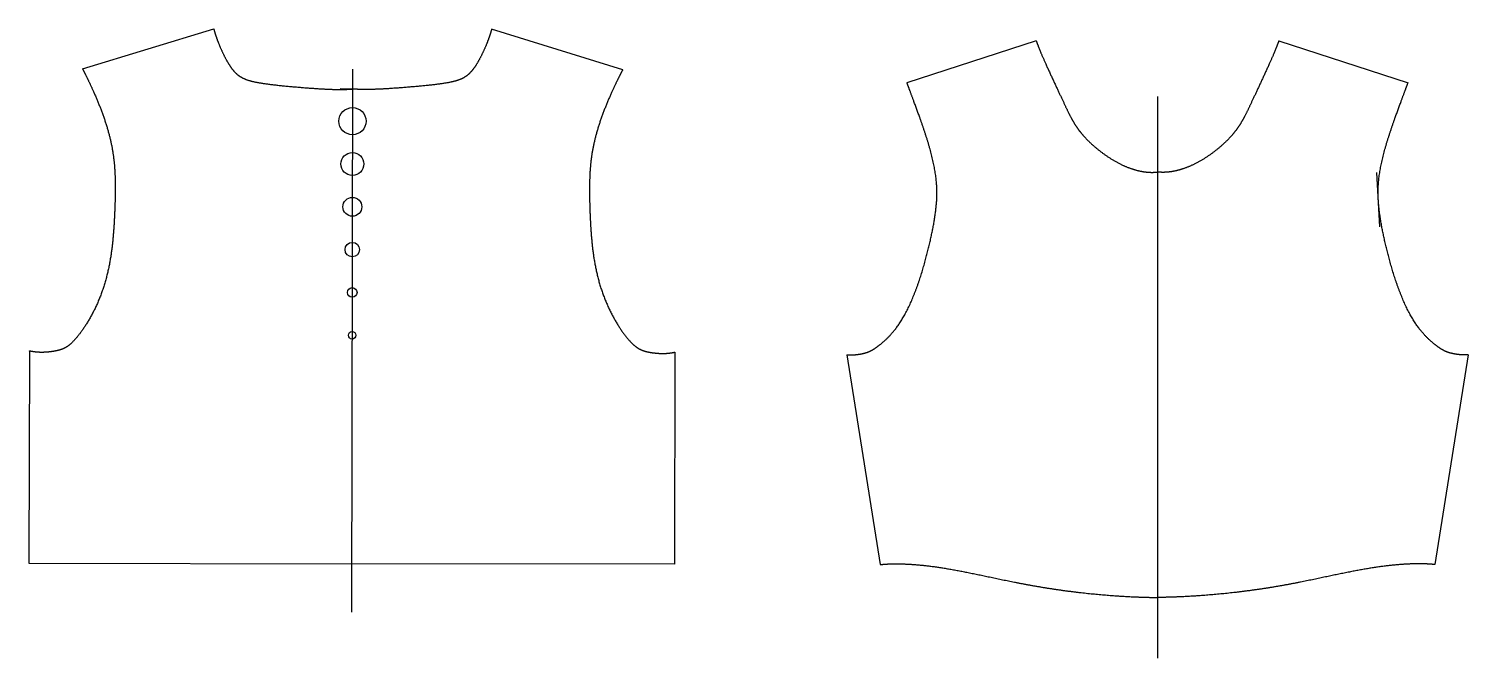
# Model space of a CAD drawing. Header units: inches. Extents: x -23.9 to 20.4, y -7.7 to 11.6.
import ezdxf

# ---------------------------------------------------------------- set-up
doc = ezdxf.new("R2010")
doc.units = ezdxf.units.IN
doc.layers.get('0').update_dxf_attribs({"linetype": 'CONTINUOUS'})

msp = doc.modelspace()

# ---------------------------------------------------------------- linework, layer by layer
for p, q in [((-22.228, 10.392), (-18.189, 11.62)), ((-5.609, 10.362), (-9.644, 11.605)), ((7.109, 11.253), (3.136, 9.961)), ((14.576, 11.253), (18.549, 9.961)), ((-13.919, 10.375), (-13.949, -6.33)), ((-13.54, 9.753), (-14.3, 9.772)), ((10.842, 9.533), (10.842, -7.747)), ((17.678, 5.522), (17.589, 7.203)), ((-23.861, 1.706), (-23.879, -4.821)), ((-4.008, 1.671), (-4.012, -4.856)), ((1.284, 1.59), (2.311, -4.867)), ((20.401, 1.59), (19.374, -4.867)), ((-23.879, -4.821), (-13.946, -4.839)), ((-4.012, -4.856), (-13.946, -4.839))]:
    msp.add_line(p, q)
for centre, radius in [((-13.922, 8.778), 0.417), ((-13.924, 7.46), 0.352), ((-13.926, 6.143), 0.29), ((-13.929, 4.825), 0.223), ((-13.931, 3.507), 0.149), ((-13.933, 2.189), 0.115)]:
    msp.add_circle(centre, radius)
for points in [[(-18.189, 11.62), (-18.178, 11.578), (-18.155, 11.491), (-18.111, 11.353), (-18.038, 11.158), (-17.93, 10.908), (-17.811, 10.67), (-17.687, 10.46), (-17.557, 10.289), (-17.411, 10.159), (-17.234, 10.065), (-17.011, 9.998), (-16.732, 9.946), (-16.397, 9.902), (-16.022, 9.862), (-15.629, 9.827), (-15.243, 9.796), (-14.892, 9.772), (-14.593, 9.757), (-14.358, 9.752), (-14.181, 9.754), (-14.069, 9.758), (-13.993, 9.761), (-13.944, 9.762), (-13.92, 9.763)], [(-9.644, 11.605), (-9.655, 11.563), (-9.679, 11.476), (-9.723, 11.338), (-9.796, 11.143), (-9.906, 10.894), (-10.026, 10.656), (-10.151, 10.446), (-10.281, 10.276), (-10.427, 10.147), (-10.605, 10.053), (-10.828, 9.987), (-11.108, 9.936), (-11.442, 9.893), (-11.818, 9.855), (-12.211, 9.821), (-12.596, 9.791), (-12.948, 9.768), (-13.247, 9.755), (-13.482, 9.75), (-13.659, 9.753), (-13.77, 9.758), (-13.847, 9.76), (-13.896, 9.762), (-13.92, 9.763)], [(7.109, 11.253), (7.13, 11.196), (7.174, 11.08), (7.247, 10.896), (7.36, 10.633), (7.517, 10.289), (7.676, 9.946), (7.828, 9.622), (7.965, 9.329), (8.085, 9.075), (8.197, 8.853), (8.313, 8.652), (8.45, 8.459), (8.618, 8.263), (8.822, 8.062), (9.06, 7.861), (9.323, 7.671), (9.599, 7.504), (9.878, 7.369), (10.149, 7.274), (10.404, 7.217), (10.591, 7.2), (10.721, 7.201), (10.803, 7.208), (10.842, 7.213)], [(14.576, 11.253), (14.555, 11.196), (14.511, 11.08), (14.438, 10.896), (14.325, 10.633), (14.168, 10.289), (14.009, 9.946), (13.857, 9.622), (13.72, 9.329), (13.6, 9.075), (13.488, 8.853), (13.371, 8.652), (13.235, 8.459), (13.067, 8.263), (12.863, 8.062), (12.625, 7.861), (12.362, 7.671), (12.086, 7.504), (11.807, 7.369), (11.536, 7.274), (11.281, 7.217), (11.094, 7.2), (10.964, 7.201), (10.882, 7.208), (10.842, 7.213)], [(-22.228, 10.392), (-22.198, 10.333), (-22.136, 10.212), (-22.041, 10.021), (-21.913, 9.749), (-21.755, 9.384), (-21.606, 9.006), (-21.477, 8.622), (-21.372, 8.242), (-21.296, 7.87), (-21.248, 7.506), (-21.224, 7.147), (-21.217, 6.788), (-21.222, 6.421), (-21.234, 6.042), (-21.252, 5.646), (-21.281, 5.234), (-21.325, 4.808), (-21.394, 4.374), (-21.492, 3.94), (-21.624, 3.515), (-21.787, 3.112), (-21.975, 2.744), (-22.171, 2.425), (-22.362, 2.165), (-22.534, 1.972), (-22.683, 1.843), (-22.82, 1.767), (-22.967, 1.722), (-23.146, 1.687), (-23.363, 1.662), (-23.557, 1.659), (-23.708, 1.675), (-23.809, 1.694), (-23.861, 1.706)], [(-5.609, 10.362), (-5.64, 10.304), (-5.702, 10.183), (-5.797, 9.992), (-5.927, 9.72), (-6.086, 9.357), (-6.236, 8.978), (-6.367, 8.595), (-6.473, 8.215), (-6.551, 7.843), (-6.6, 7.48), (-6.625, 7.121), (-6.633, 6.762), (-6.63, 6.395), (-6.619, 6.016), (-6.602, 5.62), (-6.575, 5.208), (-6.532, 4.782), (-6.465, 4.347), (-6.368, 3.913), (-6.238, 3.488), (-6.076, 3.084), (-5.89, 2.716), (-5.695, 2.396), (-5.505, 2.135), (-5.334, 1.941), (-5.185, 1.812), (-5.048, 1.736), (-4.901, 1.69), (-4.722, 1.654), (-4.506, 1.628), (-4.312, 1.625), (-4.161, 1.64), (-4.059, 1.659), (-4.008, 1.671)], [(1.284, 1.59), (1.321, 1.587), (1.395, 1.583), (1.515, 1.586), (1.683, 1.604), (1.872, 1.646), (2.021, 1.705), (2.144, 1.78), (2.274, 1.874), (2.432, 2.001), (2.619, 2.179), (2.827, 2.424), (3.041, 2.75), (3.247, 3.158), (3.438, 3.632), (3.609, 4.149), (3.757, 4.683), (3.882, 5.207), (3.98, 5.703), (4.046, 6.166), (4.071, 6.608), (4.038, 7.067), (3.947, 7.553), (3.81, 8.064), (3.641, 8.582), (3.46, 9.088), (3.32, 9.464), (3.223, 9.723), (3.164, 9.884), (3.136, 9.961)], [(20.401, 1.59), (20.364, 1.587), (20.289, 1.583), (20.169, 1.586), (20.002, 1.604), (19.813, 1.646), (19.664, 1.705), (19.541, 1.78), (19.411, 1.874), (19.253, 2.001), (19.066, 2.179), (18.858, 2.424), (18.644, 2.75), (18.438, 3.158), (18.247, 3.632), (18.076, 4.149), (17.928, 4.683), (17.803, 5.207), (17.705, 5.703), (17.639, 6.166), (17.614, 6.608), (17.647, 7.067), (17.738, 7.553), (17.875, 8.064), (18.044, 8.582), (18.225, 9.088), (18.365, 9.464), (18.461, 9.723), (18.521, 9.884), (18.549, 9.961)], [(2.311, -4.867), (2.361, -4.861), (2.47, -4.85), (2.663, -4.84), (2.973, -4.839), (3.431, -4.864), (3.938, -4.919), (4.48, -5.004), (5.049, -5.115), (5.645, -5.241), (6.266, -5.373), (6.914, -5.5), (7.585, -5.613), (8.27, -5.707), (8.954, -5.781), (9.622, -5.834), (10.131, -5.861), (10.495, -5.873), (10.728, -5.877), (10.842, -5.878)], [(19.374, -4.867), (19.324, -4.861), (19.215, -4.85), (19.022, -4.84), (18.712, -4.839), (18.254, -4.864), (17.747, -4.919), (17.205, -5.004), (16.635, -5.115), (16.04, -5.241), (15.419, -5.373), (14.771, -5.5), (14.1, -5.613), (13.415, -5.707), (12.731, -5.781), (12.063, -5.834), (11.553, -5.861), (11.19, -5.873), (10.957, -5.877), (10.842, -5.878)]]:
    msp.add_open_spline(points, degree=5)

doc.saveas('drawing.dxf')
